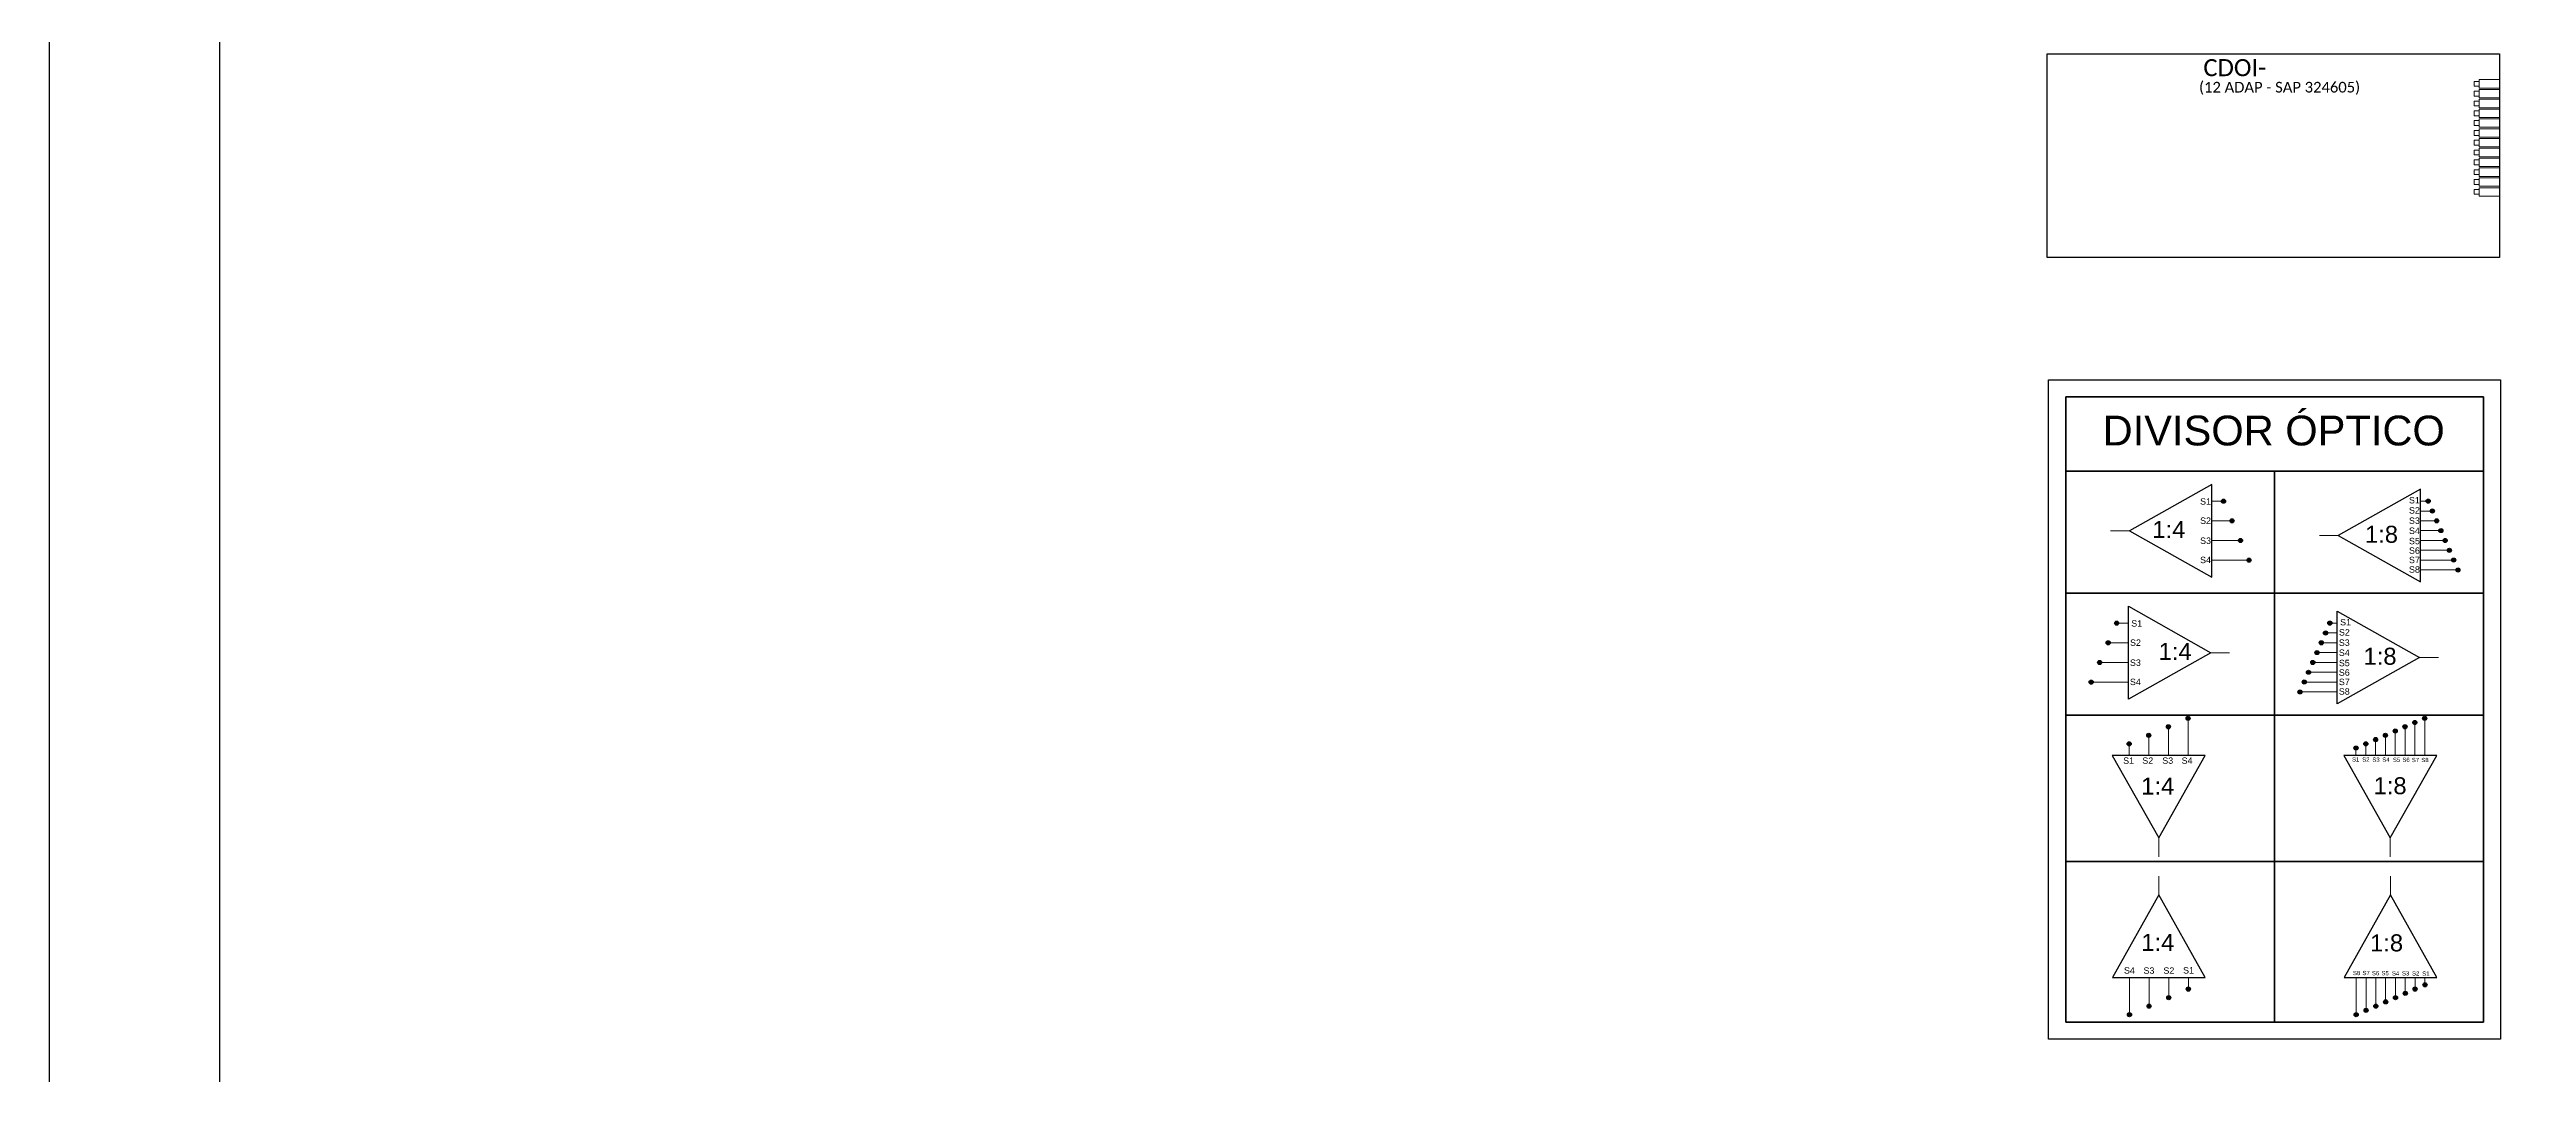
# Model space of a CAD drawing. Header units: millimetres. Extents: x 9740 to 12717, y -5875 to 443.
# Drawn here: x 9739.9 to 10030.9, y 33.5 to 153.8 of the extents above; entities that cross this region are included whole.
import ezdxf
from ezdxf.enums import TextEntityAlignment as Align

# ---------------------------------------------------------------- set-up
doc = ezdxf.new("R2010")
doc.units = ezdxf.units.MM
doc.styles.add('ARIAL', font='arial.ttf')
doc.styles.add('WMF-Calibri0', font='calibri.ttf')

# ---------------------------------------------------------------- blocks, each defined once
blk = doc.blocks.new('SPLT_1-4_DIV_DIR')
h = blk.add_hatch(color=3)
h.dxf.hatch_style = 1
edge = h.paths.add_edge_path()
edge.add_arc((13.27, 3.47), 0.242, 0, 360)
h = blk.add_hatch(color=3)
h.dxf.hatch_style = 1
edge = h.paths.add_edge_path()
edge.add_arc((14.27, 1.17), 0.242, 0, 360)
h = blk.add_hatch(color=3)
h.dxf.hatch_style = 1
edge = h.paths.add_edge_path()
edge.add_arc((15.27, -1.14), 0.242, 0, 360)
h = blk.add_hatch(color=3)
h.dxf.hatch_style = 1
edge = h.paths.add_edge_path()
edge.add_arc((16.27, -3.45), 0.242, 0, 360)
at = {"color": 1}
blk.add_lwpolyline([(11.89, 5.45), (2.22, 0), (11.89, -5.45), (11.89, 5.45)], dxfattribs=at)
at = {"color": 7, "lineweight": 0}
for points in [[(13.27, 3.47), (11.89, 3.47)], [(11.89, 1.17), (14.27, 1.17)], [(11.89, -1.14), (15.27, -1.14)], [(11.89, -3.45), (16.27, -3.45)]]:
    blk.add_lwpolyline(points, dxfattribs=at)
at = {"color": 1, "lineweight": 0}
blk.add_lwpolyline([(2.22, 0), (0, 0)], dxfattribs=at)
at = {"color": 3}
for centre in [(13.27, 3.47), (14.27, 1.17), (15.27, -1.14), (16.27, -3.45)]:
    blk.add_circle(centre, 0.242, dxfattribs=at)
at = {"color": 1, "style": 'ARIAL'}
for s, height, p in [('S1', 0.75, (10.52, 3.07)), ('1:4', 2, (4.91, -0.85)), ('S2', 0.75, (10.52, 0.81)), ('S3', 0.75, (10.52, -1.54)), ('S4', 0.75, (10.52, -3.8))]:
    blk.add_text(s, height=height, dxfattribs=at).set_placement(p)
blk = doc.blocks.new('SPLT_1-8_DIV_DIR')
h = blk.add_hatch(color=3)
h.dxf.hatch_style = 1
edge = h.paths.add_edge_path()
edge.add_arc((12.77, 4.04), 0.242, 0, 360)
h = blk.add_hatch(color=3)
h.dxf.hatch_style = 1
edge = h.paths.add_edge_path()
edge.add_arc((13.27, 2.88), 0.242, 0, 360)
h = blk.add_hatch(color=3)
h.dxf.hatch_style = 1
edge = h.paths.add_edge_path()
edge.add_arc((13.77, 1.73), 0.242, 0, 360)
h = blk.add_hatch(color=3)
h.dxf.hatch_style = 1
edge = h.paths.add_edge_path()
edge.add_arc((14.27, 0.58), 0.242, 0, 360)
h = blk.add_hatch(color=3)
h.dxf.hatch_style = 1
edge = h.paths.add_edge_path()
edge.add_arc((14.77, -0.58), 0.242, 0, 360)
h = blk.add_hatch(color=3)
h.dxf.hatch_style = 1
edge = h.paths.add_edge_path()
edge.add_arc((15.27, -1.73), 0.242, 0, 360)
h = blk.add_hatch(color=3)
h.dxf.hatch_style = 1
edge = h.paths.add_edge_path()
edge.add_arc((15.77, -2.88), 0.242, 0, 360)
h = blk.add_hatch(color=3)
h.dxf.hatch_style = 1
edge = h.paths.add_edge_path()
edge.add_arc((16.27, -4.04), 0.242, 0, 360)
at = {"color": 1}
blk.add_lwpolyline([(11.89, 5.45), (2.22, 0), (11.89, -5.45), (11.89, 5.45)], dxfattribs=at)
at = {"color": 7, "lineweight": 0}
for points in [[(12.77, 4.04), (11.89, 4.04)], [(11.89, 2.88), (13.27, 2.88)], [(11.89, 1.73), (13.77, 1.73)], [(11.89, 0.58), (14.27, 0.58)], [(11.89, -0.58), (14.77, -0.58)], [(11.89, -1.73), (15.27, -1.73)], [(11.89, -2.88), (15.77, -2.88)], [(11.89, -4.04), (16.27, -4.04)]]:
    blk.add_lwpolyline(points, dxfattribs=at)
at = {"color": 1, "lineweight": 0}
blk.add_lwpolyline([(2.22, 0), (0, 0)], dxfattribs=at)
at = {"color": 3}
for centre in [(12.77, 4.04), (13.27, 2.88), (13.77, 1.73), (14.27, 0.58), (14.77, -0.58), (15.27, -1.73), (15.77, -2.88), (16.27, -4.04)]:
    blk.add_circle(centre, 0.242, dxfattribs=at)
at = {"color": 1, "style": 'ARIAL'}
for s, height, p in [('S1', 0.75, (10.52, 3.77)), ('S2', 0.75, (10.52, 2.58)), ('1:8', 2, (5.35, -0.85)), ('S3', 0.75, (10.52, 1.37)), ('S4', 0.75, (10.52, 0.19)), ('S5', 0.75, (10.52, -1.02)), ('S6', 0.75, (10.52, -2.14)), ('S7', 0.75, (10.52, -3.24)), ('S8', 0.75, (10.52, -4.36))]:
    blk.add_text(s, height=height, dxfattribs=at).set_placement(p)
blk = doc.blocks.new('SPLT_1-4_DIV_ESQ')
h = blk.add_hatch(color=3)
h.dxf.hatch_style = 1
edge = h.paths.add_edge_path()
edge.add_arc((-13.27, 3.47), 0.242, 0, 360)
h = blk.add_hatch(color=3)
h.dxf.hatch_style = 1
edge = h.paths.add_edge_path()
edge.add_arc((-14.27, 1.17), 0.242, 0, 360)
h = blk.add_hatch(color=3)
h.dxf.hatch_style = 1
edge = h.paths.add_edge_path()
edge.add_arc((-15.27, -1.14), 0.242, 0, 360)
h = blk.add_hatch(color=3)
h.dxf.hatch_style = 1
edge = h.paths.add_edge_path()
edge.add_arc((-16.27, -3.45), 0.242, 0, 360)
at = {"color": 7, "lineweight": 0}
for points in [[(-13.27, 3.47), (-11.89, 3.47)], [(-11.89, 1.17), (-14.27, 1.17)], [(-11.89, -1.14), (-15.27, -1.14)], [(-11.89, -3.45), (-16.27, -3.45)]]:
    blk.add_lwpolyline(points, dxfattribs=at)
at = {"color": 1}
blk.add_lwpolyline([(-11.89, 5.45), (-2.22, 0), (-11.89, -5.45), (-11.89, 5.45)], dxfattribs=at)
at = {"color": 1, "lineweight": 0}
blk.add_lwpolyline([(-2.22, 0), (0, 0)], dxfattribs=at)
at = {"color": 3}
for centre in [(-13.27, 3.47), (-14.27, 1.17), (-15.27, -1.14), (-16.27, -3.45)]:
    blk.add_circle(centre, 0.242, dxfattribs=at)
at = {"color": 1, "style": 'ARIAL'}
for s, height, p in [('S1', 0.75, (-11.56, 3.07)), ('S2', 0.75, (-11.7, 0.81)), ('1:4', 2, (-8.35, -0.85)), ('S3', 0.75, (-11.71, -1.54)), ('S4', 0.75, (-11.71, -3.8))]:
    blk.add_text(s, height=height, dxfattribs=at).set_placement(p)
blk = doc.blocks.new('SPLT_1-8_DIV_ESQ')
h = blk.add_hatch(color=3)
h.dxf.hatch_style = 1
edge = h.paths.add_edge_path()
edge.add_arc((-13.27, 2.88), 0.242, 0, 360)
h = blk.add_hatch(color=3)
h.dxf.hatch_style = 1
edge = h.paths.add_edge_path()
edge.add_arc((-12.77, 4.04), 0.242, 0, 360)
h = blk.add_hatch(color=3)
h.dxf.hatch_style = 1
edge = h.paths.add_edge_path()
edge.add_arc((-14.27, 0.58), 0.242, 0, 360)
h = blk.add_hatch(color=3)
h.dxf.hatch_style = 1
edge = h.paths.add_edge_path()
edge.add_arc((-13.77, 1.73), 0.242, 0, 360)
h = blk.add_hatch(color=3)
h.dxf.hatch_style = 1
edge = h.paths.add_edge_path()
edge.add_arc((-15.77, -2.88), 0.242, 0, 360)
h = blk.add_hatch(color=3)
h.dxf.hatch_style = 1
edge = h.paths.add_edge_path()
edge.add_arc((-15.27, -1.73), 0.242, 0, 360)
h = blk.add_hatch(color=3)
h.dxf.hatch_style = 1
edge = h.paths.add_edge_path()
edge.add_arc((-14.77, -0.58), 0.242, 0, 360)
h = blk.add_hatch(color=3)
h.dxf.hatch_style = 1
edge = h.paths.add_edge_path()
edge.add_arc((-16.27, -4.04), 0.242, 0, 360)
at = {"color": 7, "lineweight": 0}
for points in [[(-12.77, 4.04), (-11.89, 4.04)], [(-11.89, 0.58), (-14.27, 0.58)], [(-11.89, 1.73), (-13.77, 1.73)], [(-11.89, 2.88), (-13.27, 2.88)], [(-11.89, -2.88), (-15.77, -2.88)], [(-11.89, -1.73), (-15.27, -1.73)], [(-11.89, -0.58), (-14.77, -0.58)], [(-11.89, -4.04), (-16.27, -4.04)]]:
    blk.add_lwpolyline(points, dxfattribs=at)
at = {"color": 1}
blk.add_lwpolyline([(-11.89, 5.45), (-2.22, 0), (-11.89, -5.45), (-11.89, 5.45)], dxfattribs=at)
at = {"color": 1, "lineweight": 0}
blk.add_lwpolyline([(-2.22, 0), (0, 0)], dxfattribs=at)
at = {"color": 3}
for centre in [(-13.27, 2.88), (-12.77, 4.04), (-14.27, 0.58), (-13.77, 1.73), (-15.77, -2.88), (-15.27, -1.73), (-14.77, -0.58), (-16.27, -4.04)]:
    blk.add_circle(centre, 0.242, dxfattribs=at)
at = {"color": 1, "style": 'ARIAL'}
for s, height, p in [('S2', 0.75, (-11.7, 2.58)), ('S1', 0.75, (-11.56, 3.77)), ('S3', 0.75, (-11.71, 1.37)), ('S4', 0.75, (-11.71, 0.19)), ('1:8', 2, (-8.81, -0.85)), ('S5', 0.75, (-11.71, -1.02)), ('S6', 0.75, (-11.71, -2.14)), ('S7', 0.75, (-11.71, -3.24)), ('S8', 0.75, (-11.71, -4.36))]:
    blk.add_text(s, height=height, dxfattribs=at).set_placement(p)
blk = doc.blocks.new('SPLT_1-4_DIV_CIMA')
h = blk.add_hatch(color=3)
h.dxf.hatch_style = 1
edge = h.paths.add_edge_path()
edge.add_arc((1.14, 15.27), 0.242, 0, 360)
h = blk.add_hatch(color=3)
h.dxf.hatch_style = 1
edge = h.paths.add_edge_path()
edge.add_arc((3.45, 16.27), 0.242, 0, 360)
h = blk.add_hatch(color=3)
h.dxf.hatch_style = 1
edge = h.paths.add_edge_path()
edge.add_arc((-3.47, 13.27), 0.242, 0, 360)
h = blk.add_hatch(color=3)
h.dxf.hatch_style = 1
edge = h.paths.add_edge_path()
edge.add_arc((-1.17, 14.27), 0.242, 0, 360)
at = {"color": 7, "lineweight": 0}
for points in [[(1.14, 11.89), (1.14, 15.27)], [(3.45, 11.89), (3.45, 16.27)], [(-3.47, 13.27), (-3.47, 11.89)], [(-1.17, 11.89), (-1.17, 14.27)]]:
    blk.add_lwpolyline(points, dxfattribs=at)
at = {"color": 1}
blk.add_lwpolyline([(-5.45, 11.89), (0, 2.22), (5.45, 11.89), (-5.45, 11.89)], dxfattribs=at)
at = {"color": 1, "lineweight": 0}
blk.add_lwpolyline([(0, 2.22), (0, 0)], dxfattribs=at)
at = {"color": 3}
for centre in [(1.14, 15.27), (3.45, 16.27), (-3.47, 13.27), (-1.17, 14.27)]:
    blk.add_circle(centre, 0.242, dxfattribs=at)
at = {"color": 1, "style": 'ARIAL'}
for s, height, p in [('S1', 0.75, (-4.18, 10.92)), ('S2', 0.75, (-1.93, 10.92)), ('S3', 0.75, (0.42, 10.92)), ('S4', 0.75, (2.69, 10.92)), ('1:4', 2, (-2.06, 7.31))]:
    blk.add_text(s, height=height, dxfattribs=at).set_placement(p)
blk = doc.blocks.new('SPLT_1-8_DIV_CIMA')
h = blk.add_hatch(color=3)
h.dxf.hatch_style = 1
edge = h.paths.add_edge_path()
edge.add_arc((0.58, 14.77), 0.242, 0, 360)
h = blk.add_hatch(color=3)
h.dxf.hatch_style = 1
edge = h.paths.add_edge_path()
edge.add_arc((1.73, 15.27), 0.242, 0, 360)
h = blk.add_hatch(color=3)
h.dxf.hatch_style = 1
edge = h.paths.add_edge_path()
edge.add_arc((2.88, 15.77), 0.242, 0, 360)
h = blk.add_hatch(color=3)
h.dxf.hatch_style = 1
edge = h.paths.add_edge_path()
edge.add_arc((4.04, 16.27), 0.242, 0, 360)
h = blk.add_hatch(color=3)
h.dxf.hatch_style = 1
edge = h.paths.add_edge_path()
edge.add_arc((-4.04, 12.77), 0.242, 0, 360)
h = blk.add_hatch(color=3)
h.dxf.hatch_style = 1
edge = h.paths.add_edge_path()
edge.add_arc((-2.88, 13.27), 0.242, 0, 360)
h = blk.add_hatch(color=3)
h.dxf.hatch_style = 1
edge = h.paths.add_edge_path()
edge.add_arc((-1.73, 13.77), 0.242, 0, 360)
h = blk.add_hatch(color=3)
h.dxf.hatch_style = 1
edge = h.paths.add_edge_path()
edge.add_arc((-0.58, 14.27), 0.242, 0, 360)
at = {"color": 7, "lineweight": 0}
for points in [[(0.58, 11.89), (0.58, 14.77)], [(1.73, 11.89), (1.73, 15.27)], [(2.88, 11.89), (2.88, 15.77)], [(4.04, 11.89), (4.04, 16.27)], [(-4.04, 12.77), (-4.04, 11.89)], [(-2.88, 11.89), (-2.88, 13.27)], [(-1.73, 11.89), (-1.73, 13.77)], [(-0.58, 11.89), (-0.58, 14.27)]]:
    blk.add_lwpolyline(points, dxfattribs=at)
at = {"color": 1}
blk.add_lwpolyline([(-5.45, 11.89), (0, 2.22), (5.45, 11.89), (-5.45, 11.89)], dxfattribs=at)
at = {"color": 1, "lineweight": 0}
blk.add_lwpolyline([(0, 2.22), (0, 0)], dxfattribs=at)
at = {"color": 3}
for centre in [(0.58, 14.77), (1.73, 15.27), (2.88, 15.77), (4.04, 16.27), (-4.04, 12.77), (-2.88, 13.27), (-1.73, 13.77), (-0.58, 14.27)]:
    blk.add_circle(centre, 0.242, dxfattribs=at)
at = {"color": 1, "style": 'ARIAL'}
for s, height, p in [('S1', 0.5, (-4.5, 11.19)), ('S2', 0.5, (-3.3, 11.17)), ('S3', 0.5, (-2.11, 11.16)), ('S4', 0.5, (-0.94, 11.16)), ('S5', 0.5, (0.3, 11.14)), ('S6', 0.5, (1.42, 11.14)), ('1:8', 2, (-1.97, 7.35)), ('S7', 0.5, (2.53, 11.12)), ('S8', 0.5, (3.64, 11.12))]:
    blk.add_text(s, height=height, dxfattribs=at).set_placement(p)
blk = doc.blocks.new('SPLT_1-4_DIV_BAIXO')
h = blk.add_hatch(color=3)
h.dxf.hatch_style = 1
edge = h.paths.add_edge_path()
edge.add_arc((1.17, -14.27), 0.242, 0, 360)
h = blk.add_hatch(color=3)
h.dxf.hatch_style = 1
edge = h.paths.add_edge_path()
edge.add_arc((3.47, -13.27), 0.242, 0, 360)
h = blk.add_hatch(color=3)
h.dxf.hatch_style = 1
edge = h.paths.add_edge_path()
edge.add_arc((-3.45, -16.27), 0.242, 0, 360)
h = blk.add_hatch(color=3)
h.dxf.hatch_style = 1
edge = h.paths.add_edge_path()
edge.add_arc((-1.14, -15.27), 0.242, 0, 360)
at = {"color": 1, "lineweight": 0}
blk.add_lwpolyline([(0, -2.22), (0, 0)], dxfattribs=at)
at = {"color": 1}
blk.add_lwpolyline([(5.45, -11.89), (0, -2.22), (-5.45, -11.89), (5.45, -11.89)], dxfattribs=at)
at = {"color": 7, "lineweight": 0}
for points in [[(-3.45, -11.89), (-3.45, -16.27)], [(-1.14, -11.89), (-1.14, -15.27)], [(1.17, -11.89), (1.17, -14.27)], [(3.47, -13.27), (3.47, -11.89)]]:
    blk.add_lwpolyline(points, dxfattribs=at)
at = {"color": 3}
for centre in [(1.17, -14.27), (3.47, -13.27), (-3.45, -16.27), (-1.14, -15.27)]:
    blk.add_circle(centre, 0.242, dxfattribs=at)
at = {"color": 1, "style": 'ARIAL'}
for s, height, p in [('1:4', 2, (-2.06, -8.78)), ('S4', 0.75, (-4.09, -11.45)), ('S3', 0.75, (-1.8, -11.47)), ('S2', 0.75, (0.54, -11.47)), ('S1', 0.75, (2.85, -11.44))]:
    blk.add_text(s, height=height, dxfattribs=at).set_placement(p)
blk = doc.blocks.new('SPLT_1-8_DIV_BAIXO')
h = blk.add_hatch(color=3)
h.dxf.hatch_style = 1
edge = h.paths.add_edge_path()
edge.add_arc((-0.58, -14.77), 0.242, 0, 360)
h = blk.add_hatch(color=3)
h.dxf.hatch_style = 1
edge = h.paths.add_edge_path()
edge.add_arc((0.58, -14.27), 0.242, 0, 360)
h = blk.add_hatch(color=3)
h.dxf.hatch_style = 1
edge = h.paths.add_edge_path()
edge.add_arc((1.73, -13.77), 0.242, 0, 360)
h = blk.add_hatch(color=3)
h.dxf.hatch_style = 1
edge = h.paths.add_edge_path()
edge.add_arc((2.88, -13.27), 0.242, 0, 360)
h = blk.add_hatch(color=3)
h.dxf.hatch_style = 1
edge = h.paths.add_edge_path()
edge.add_arc((4.04, -12.77), 0.242, 0, 360)
h = blk.add_hatch(color=3)
h.dxf.hatch_style = 1
edge = h.paths.add_edge_path()
edge.add_arc((-4.04, -16.27), 0.242, 0, 360)
h = blk.add_hatch(color=3)
h.dxf.hatch_style = 1
edge = h.paths.add_edge_path()
edge.add_arc((-2.88, -15.77), 0.242, 0, 360)
h = blk.add_hatch(color=3)
h.dxf.hatch_style = 1
edge = h.paths.add_edge_path()
edge.add_arc((-1.73, -15.27), 0.242, 0, 360)
at = {"color": 1, "lineweight": 0}
blk.add_lwpolyline([(0, -2.22), (0, 0)], dxfattribs=at)
at = {"color": 1}
blk.add_lwpolyline([(5.45, -11.89), (0, -2.22), (-5.45, -11.89), (5.45, -11.89)], dxfattribs=at)
at = {"color": 7, "lineweight": 0}
for points in [[(-4.04, -11.89), (-4.04, -16.27)], [(-2.88, -11.89), (-2.88, -15.77)], [(-1.73, -11.89), (-1.73, -15.27)], [(-0.58, -11.89), (-0.58, -14.77)], [(0.58, -11.89), (0.58, -14.27)], [(1.73, -11.89), (1.73, -13.77)], [(2.88, -11.89), (2.88, -13.27)], [(4.04, -12.77), (4.04, -11.89)]]:
    blk.add_lwpolyline(points, dxfattribs=at)
at = {"color": 3}
for centre in [(-0.58, -14.77), (0.58, -14.27), (1.73, -13.77), (2.88, -13.27), (4.04, -12.77), (-4.04, -16.27), (-2.88, -15.77), (-1.73, -15.27)]:
    blk.add_circle(centre, 0.242, dxfattribs=at)
at = {"color": 1, "style": 'ARIAL'}
blk.add_text('1:8', height=2, dxfattribs=at).set_placement((-0.47, -7.84), align=Align.MIDDLE_CENTER)
for s, p in [('S8', (-4.42, -11.63)), ('S7', (-3.3, -11.63)), ('S6', (-2.19, -11.65)), ('S5', (-1.07, -11.65)), ('S4', (0.16, -11.67)), ('S3', (1.34, -11.67)), ('S2', (2.52, -11.68)), ('S1', (3.72, -11.7))]:
    blk.add_text(s, height=0.5, dxfattribs=at).set_placement(p)
blk = doc.blocks.new('CDOI-12 ADAP SAP 05 ESQ')
at = {"color": 1}
blk.add_lwpolyline([(5016.02, -490.32), (5016.02, -490.32), (5016.02, -490.32), (4962.89, -490.32), (4962.89, -466.43), (4962.89, -466.43)], dxfattribs=at)
blk.add_lwpolyline([(4962.89, -466.43), (5016.02, -466.43), (5016.02, -490.32), (4962.89, -490.32)], close=True, dxfattribs=at)
at = {"color": 1, "lineweight": 0}
for points in [[(5013.03, -469.65), (5013.61, -469.65), (5013.61, -470.22), (5013.03, -470.22)], [(5013.03, -470.8), (5013.61, -470.8), (5013.61, -471.38), (5013.03, -471.38)], [(5013.03, -471.96), (5013.61, -471.96), (5013.61, -472.53), (5013.03, -472.53)], [(5013.03, -473.11), (5013.61, -473.11), (5013.61, -473.68), (5013.03, -473.68)], [(5013.03, -474.26), (5013.61, -474.26), (5013.61, -474.83), (5013.03, -474.83)], [(5013.03, -475.42), (5013.61, -475.42), (5013.61, -475.99), (5013.03, -475.99)], [(5013.03, -476.57), (5013.61, -476.57), (5013.61, -477.14), (5013.03, -477.14)], [(5013.03, -477.72), (5013.61, -477.72), (5013.61, -478.29), (5013.03, -478.29)], [(5013.03, -478.87), (5013.61, -478.87), (5013.61, -479.45), (5013.03, -479.45)], [(5013.03, -480.03), (5013.61, -480.03), (5013.61, -480.6), (5013.03, -480.6)], [(5013.03, -481.18), (5013.61, -481.18), (5013.61, -481.75), (5013.03, -481.75)], [(5013.03, -482.33), (5013.61, -482.33), (5013.61, -482.91), (5013.03, -482.91)]]:
    blk.add_lwpolyline(points, close=True, dxfattribs=at)
for points in [[(5013.61, -469.44), (5013.61, -470.43)], [(5013.61, -469.44), (5016.02, -469.44)], [(5013.61, -470.43), (5016.02, -470.43)], [(5013.61, -470.6), (5013.61, -471.58)], [(5013.61, -470.6), (5016.02, -470.6)], [(5013.61, -471.58), (5016.02, -471.58)], [(5013.61, -471.75), (5013.61, -472.74)], [(5013.61, -471.75), (5016.02, -471.75)], [(5013.61, -472.74), (5016.02, -472.74)], [(5013.61, -472.9), (5013.61, -473.89)], [(5013.61, -472.9), (5016.02, -472.9)], [(5013.61, -473.89), (5016.02, -473.89)], [(5013.61, -474.06), (5013.61, -475.04)], [(5013.61, -474.06), (5016.02, -474.06)], [(5013.61, -475.04), (5016.02, -475.04)], [(5013.61, -475.21), (5013.61, -476.19)], [(5013.61, -475.21), (5016.02, -475.21)], [(5013.61, -476.19), (5016.02, -476.19)], [(5013.61, -476.36), (5013.61, -477.35)], [(5013.61, -476.36), (5016.02, -476.36)], [(5013.61, -477.35), (5016.02, -477.35)], [(5013.61, -477.51), (5013.61, -478.5)], [(5013.61, -477.51), (5016.02, -477.51)], [(5013.61, -478.5), (5016.02, -478.5)], [(5013.61, -478.67), (5013.61, -479.65)], [(5013.61, -478.67), (5016.02, -478.67)], [(5013.61, -479.65), (5016.02, -479.65)], [(5013.61, -479.82), (5013.61, -480.81)], [(5013.61, -479.82), (5016.02, -479.82)], [(5013.61, -480.81), (5016.02, -480.81)], [(5013.61, -480.97), (5013.61, -481.96)], [(5013.61, -480.97), (5016.02, -480.97)], [(5013.61, -481.96), (5016.02, -481.96)], [(5013.61, -482.13), (5013.61, -483.11)], [(5013.61, -482.13), (5016.02, -482.13)], [(5013.61, -483.11), (5016.02, -483.11)]]:
    blk.add_lwpolyline(points, dxfattribs=at)

msp = doc.modelspace()

# ---------------------------------------------------------------- linework, layer by layer
at = {"color": 1}
for points in [[(9739.9, 443.48), (12166.98, 443.48), (12166.98, -740.46), (9739.9, -740.46)], [(9759.9, 423.48), (12146.98, 423.48), (12146.98, -720.46), (9759.9, -720.46)]]:
    msp.add_lwpolyline(points, close=True, dxfattribs=at)
for points in [[(9974.76, 115.04), (10027.83, 115.04), (10027.83, 37.61), (9974.76, 37.61)], [(10025.83, 113.04), (9976.76, 113.04), (9976.76, 104.28), (10025.83, 104.28)], [(9976.76, 113.04), (10025.83, 113.04), (10025.83, 39.61), (9976.76, 39.61)], [(10001.29, 104.28), (9976.76, 104.28), (9976.76, 89.97), (10001.29, 89.97)], [(10025.83, 104.28), (10001.29, 104.28), (10001.29, 89.97), (10025.83, 89.97)], [(10001.29, 89.97), (9976.76, 89.97), (9976.76, 75.65), (10001.29, 75.65)], [(10025.83, 89.97), (10001.29, 89.97), (10001.29, 75.65), (10025.83, 75.65)], [(10001.29, 75.65), (9976.76, 75.65), (9976.76, 58.46), (10001.29, 58.46)], [(10025.83, 75.65), (10001.29, 75.65), (10001.29, 58.46), (10025.83, 58.46)], [(10001.29, 58.46), (9976.76, 58.46), (9976.76, 39.61), (10001.29, 39.61)], [(10025.83, 58.46), (10001.29, 58.46), (10001.29, 39.61), (10025.83, 39.61)]]:
    msp.add_lwpolyline(points, close=True)

# ---------------------------------------------------------------- block references
for name, p in [('CDOI-12 ADAP SAP 05 ESQ', (5011.71, 619.71)), ('SPLT_1-4_DIV_DIR', (9982.03, 97.3)), ('SPLT_1-8_DIV_DIR', (10006.57, 96.74)), ('SPLT_1-4_DIV_ESQ', (9996.02, 82.98)), ('SPLT_1-8_DIV_ESQ', (10020.56, 82.42)), ('SPLT_1-4_DIV_CIMA', (9987.69, 59.02)), ('SPLT_1-8_DIV_CIMA', (10014.9, 59.02)), ('SPLT_1-4_DIV_BAIXO', (9987.7, 56.76)), ('SPLT_1-8_DIV_BAIXO', (10014.93, 56.76))]:
    msp.add_blockref(name, p)

# ---------------------------------------------------------------- texts
at = {"color": 1, "style": 'WMF-Calibri0'}
msp.add_text('CDOI-', height=2, dxfattribs=at).set_placement((9992.94, 150.67))
msp.add_text('(12 ADAP - SAP 324605)', height=1.25, dxfattribs=at).set_placement((10001.89, 148.75), align=Align.CENTER)
at = {"color": 7, "style": 'ARIAL'}
msp.add_text('DIVISOR ÓPTICO', height=3.5, dxfattribs=at).set_placement((10001.2, 107.32), align=Align.CENTER)

doc.saveas('drawing.dxf')
